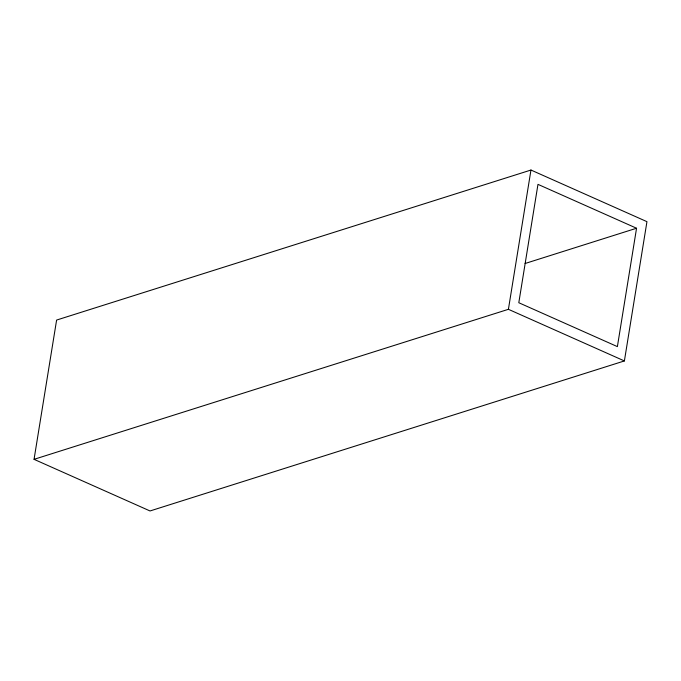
<?xml version="1.0" encoding="UTF-8"?>
<svg xmlns="http://www.w3.org/2000/svg" width="681" height="681" viewBox="0 0 681 681"><rect width="100%" height="100%" fill="white"/><g stroke="black" fill="none" stroke-linecap="round" stroke-linejoin="round"><path stroke-width="1.02" d="M34.05 459.334L56.608 320.061L530.967 170.037L646.95 221.665L624.392 360.939L150.033 510.963L34.05 459.334L508.409 309.31L624.392 360.939M508.409 309.31L530.967 170.037M636.556 228.237L617.386 346.62L518.803 302.73L537.973 184.355L636.556 228.237L525.068 263.504"/></g></svg>
